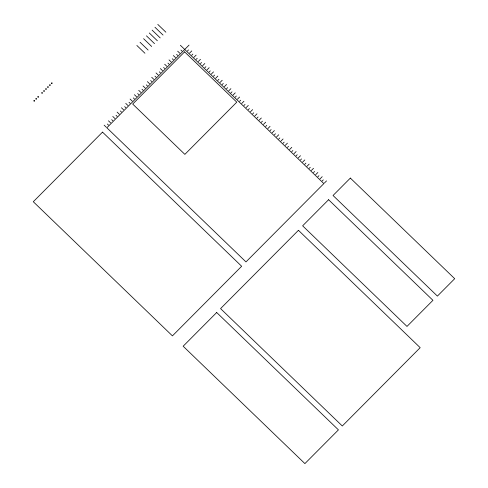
<?xml version="1.0" encoding="UTF-8"?>
<svg xmlns="http://www.w3.org/2000/svg" width="488" height="488" viewBox="0 0 488 488"><rect width="100%" height="100%" fill="white"/><g stroke="black" fill="none" stroke-linecap="round" stroke-linejoin="round"><path stroke-width="0.73" d="M189.045 45.11L106.841 127.771L245.976 261.916L323.855 183.598L180.371 45.268M187.435 51.008L188.514 49.922M189.606 53.107L191.772 50.929M191.784 55.199L192.864 54.113M193.956 57.297L196.121 55.12M196.127 59.396L197.213 58.304M198.305 61.488L200.464 59.316M200.476 63.586L201.562 62.501M202.654 65.679L204.814 63.507M204.826 67.777L205.905 66.691M206.997 69.876L209.163 67.698M209.175 71.968L210.255 70.882M211.347 74.066L213.512 71.888M213.524 76.165L214.604 75.073M215.696 78.257L217.861 76.079M217.868 80.355L218.953 79.263M220.045 82.448L222.205 80.276M222.217 84.546L223.297 83.46M224.389 86.644L226.554 84.467M226.566 88.737L227.646 87.651M228.738 90.835L230.903 88.657M230.916 92.927L231.995 91.842M233.087 95.026L235.253 92.848M235.259 97.124L236.344 96.032M237.436 99.216L239.596 97.045M239.608 101.315L240.694 100.223M241.786 103.407L243.945 101.236M243.957 105.506L245.037 104.42M246.129 107.604L248.294 105.426M248.307 109.696L249.386 108.611M250.478 111.795L252.644 109.617M252.656 113.887L253.736 112.801M254.827 115.985L256.993 113.808M256.999 118.084L258.085 116.992M259.177 120.176L261.336 118.004M261.348 122.274L262.428 121.183M263.52 124.367L265.685 122.195M265.698 126.465L266.777 125.379M267.869 128.564L270.035 126.386M270.047 130.656L271.127 129.57M272.219 132.754L274.384 130.577M274.39 134.847L275.476 133.761M276.568 136.945L278.727 134.767M278.739 139.043L279.825 137.952M280.917 141.136L283.077 138.964M283.089 143.234L284.168 142.148M285.26 145.326L287.426 143.155M287.438 147.425L288.518 146.339M289.61 149.523L291.775 147.346M291.787 151.615L292.867 150.53M293.959 153.714L296.125 151.536M296.131 155.806L297.216 154.72M298.308 157.905L300.468 155.727M300.48 160.003L301.56 158.911M302.651 162.095L304.817 159.924M304.829 164.194L305.909 163.108M307.001 166.286L309.166 164.114M309.178 168.384L310.258 167.299M311.35 170.483L313.516 168.305M313.522 172.575L314.608 171.489M315.699 174.674L317.859 172.496M317.871 176.766L318.951 175.68M320.049 178.864L322.208 176.686M322.22 180.963L323.3 179.871M324.392 183.055L326.557 180.883M157.795 24.4L165.883 32.196M180.926 50.063L182.012 51.112M154.952 27.255L163.041 35.051M177.675 51.191L179.846 53.283M152.116 30.116L160.198 37.911M176.601 54.412L177.687 55.461M173.35 55.54L175.521 57.633M149.273 32.97L157.356 40.766M172.27 58.761L173.362 59.81M146.43 35.831L154.513 43.627M169.025 59.89L171.196 61.988M143.588 38.686L151.67 46.482M167.945 63.111L169.031 64.16M164.694 64.239L166.872 66.337M140.038 42.255L148.12 50.05M163.62 67.466L164.706 68.509M136.853 45.457L144.936 53.253M160.369 68.594L162.541 70.687M159.295 71.815L160.381 72.865M156.044 72.944L158.216 75.036M154.964 76.165L156.056 77.214M151.719 77.293L153.891 79.392M150.639 80.514L151.725 81.563M147.388 81.642L149.566 83.741M146.315 84.869L147.4 85.912M143.063 85.992L145.235 88.09M141.99 89.219L143.076 90.268M138.738 90.347L140.91 92.439M137.659 93.568L138.751 94.617M134.413 94.696L136.585 96.795M133.334 97.917L134.42 98.966M130.083 99.046L132.26 101.144M129.009 102.273L130.095 103.316M125.758 103.395L127.929 105.493M124.684 106.622L125.77 107.671M121.433 107.75L123.604 109.843M120.353 110.971L121.445 112.02M117.108 112.1L119.279 114.192M116.028 115.321L117.114 116.37M112.777 116.449L114.954 118.547M111.703 119.676L112.789 120.719M108.452 120.798L110.623 122.897M107.378 124.025L108.464 125.074M104.127 125.154L106.299 127.246M33.879 100.882C34.831 102.303 34.807 99.424 33.886 100.851M35.844 98.905C36.893 100.272 36.716 97.466 35.844 98.875M37.808 96.935C38.857 98.32 38.619 95.483 37.808 96.905M41.73 92.982C42.883 94.294 42.438 91.573 41.742 92.921M43.694 91.012C44.713 92.421 44.573 89.524 43.694 91.012M45.658 89.036C46.708 90.42 46.543 87.535 45.658 89.036M47.623 87.059C48.678 88.438 48.434 85.577 47.623 87.059M49.587 85.089C50.538 86.516 50.508 83.619 49.587 85.058M51.484 83.18C52.576 84.558 52.21 81.697 51.484 83.18M102.517 132.12L33.294 201.733L172.429 335.878L241.651 266.265L102.517 132.12M184.61 51.856L132.693 104.066L184.867 154.373L236.784 102.163L184.61 51.856M328.595 199.714L302.633 225.822L406.986 326.429L432.941 300.321L328.595 199.714M216.69 312.509L183.159 346.224L304.902 463.6L338.434 429.879L216.69 312.509M298.442 230.299L220.564 308.611L342.308 425.987L420.18 347.676L298.442 230.299M350.353 178.089L333.048 195.493L437.4 296.1L454.706 278.697L350.353 178.089"/></g></svg>
